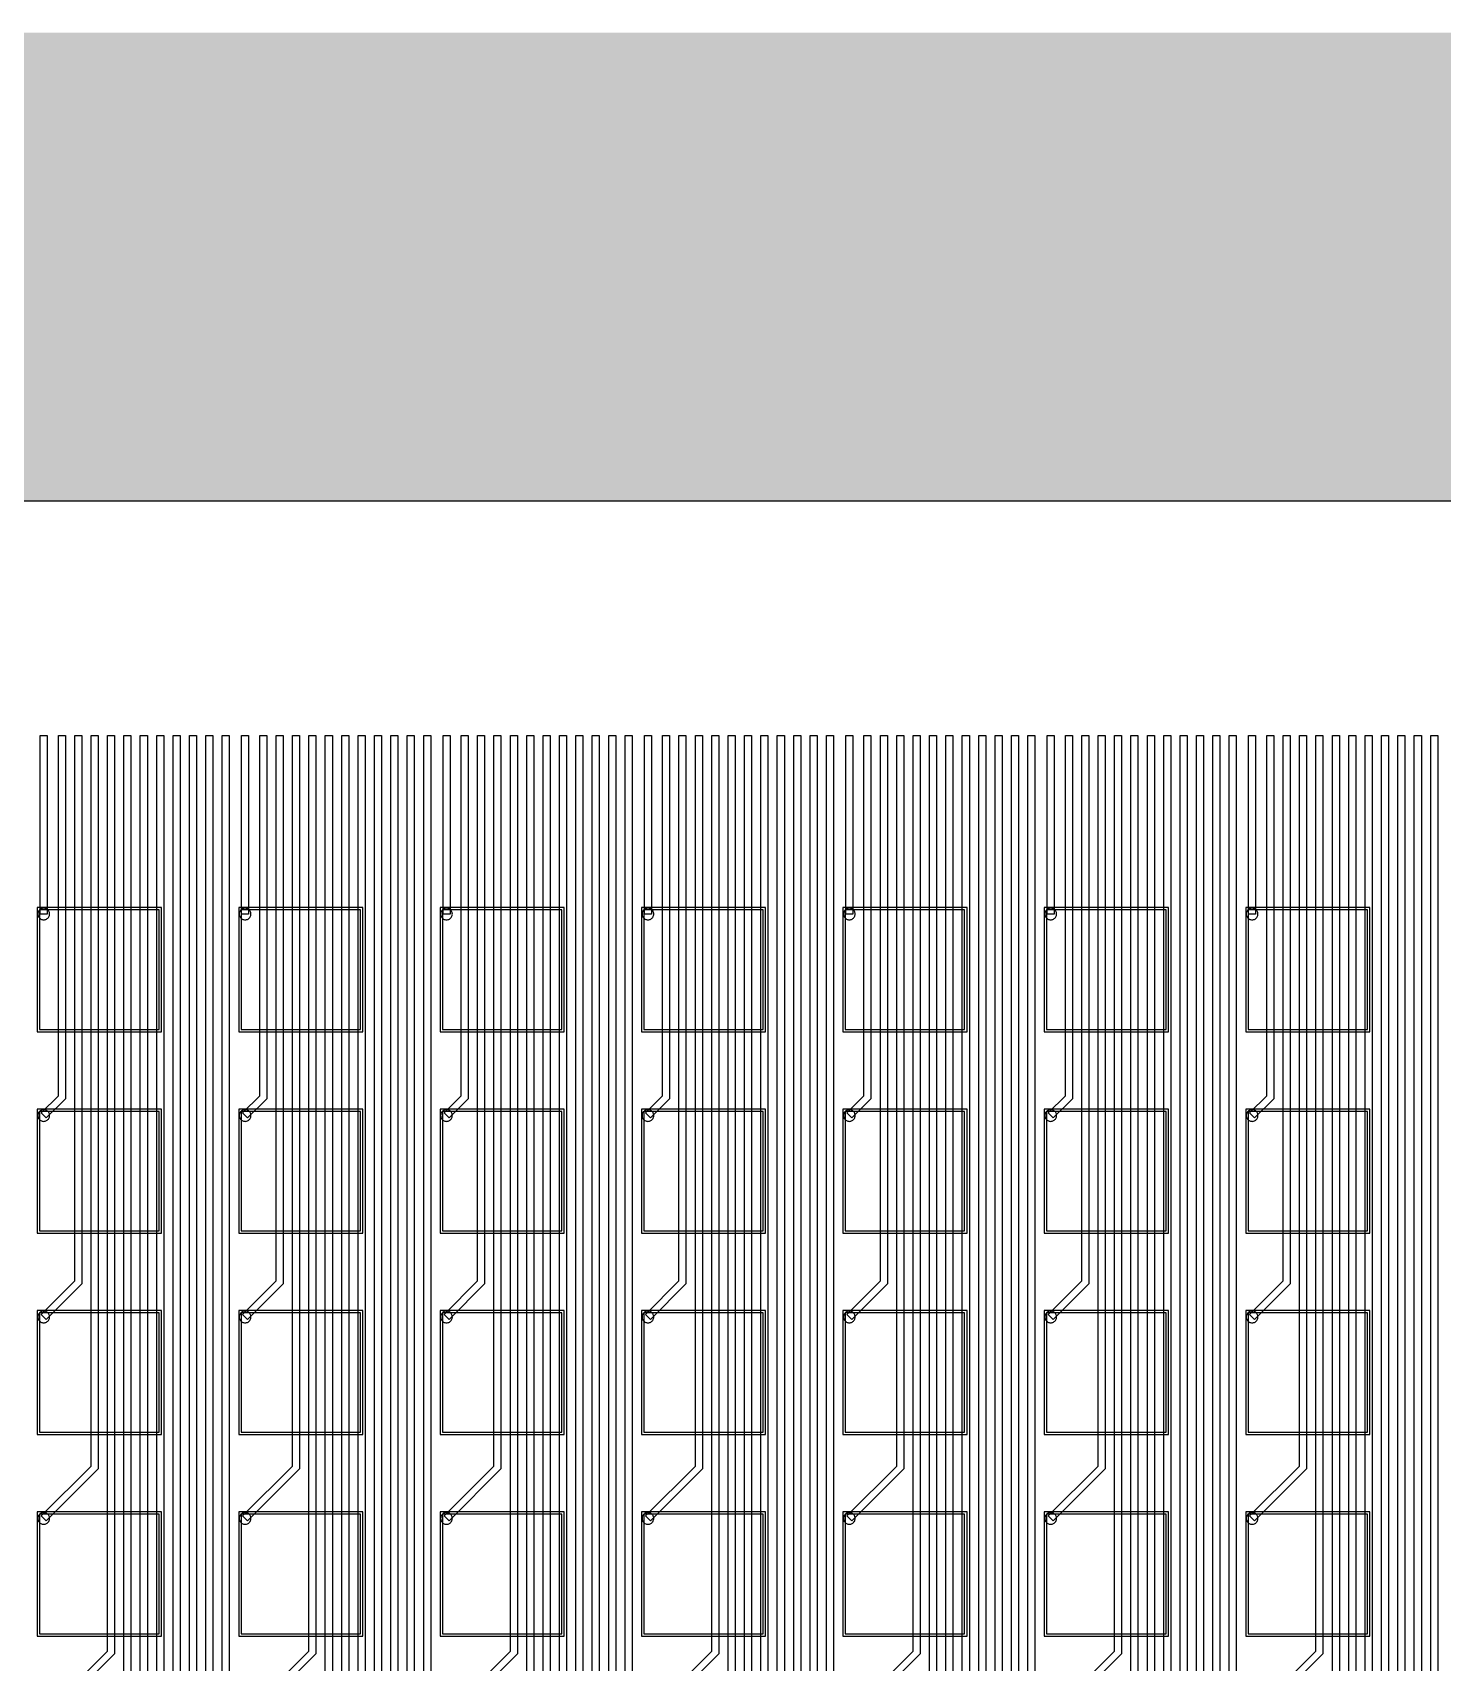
# Model space of a CAD drawing. Header units: metres. Extents: x -534 to 4285, y 130 to 1822.
# Drawn here: x 1288 to 1890, y 1127 to 1822 of the extents above; entities that cross this region are included whole.
import ezdxf

# ---------------------------------------------------------------- set-up
doc = ezdxf.new("R2010")
doc.units = ezdxf.units.M
for name, color, linetype in [('Etching', 1, 'CONTINUOUS'), ('EtchingPad', 2, 'CONTINUOUS'), ('Metal1', 4, 'CONTINUOUS'), ('Metal2', 3, 'CONTINUOUS'), ('Polyimide', 7, 'CONTINUOUS'), ('Polyimide_Negative', 5, 'CONTINUOUS')]:
    doc.layers.add(name, color=color, linetype=linetype)

msp = doc.modelspace()

# ---------------------------------------------------------------- hatches: boundary and pattern name
at = {"layer": 'Polyimide_Negative'}
h = msp.add_hatch(color=5, dxfattribs=at)
h.paths.add_polyline_path([(-534, 1822.5), (4285, 1822.5), (4285, 230), (39.64, 230), (28.21, 217.79), (13.87, 204.37), (-1.31, 191.91), (-17.27, 180.47), (-33.95, 170.1), (-51.27, 160.84), (-69.15, 152.74), (-87.53, 145.82), (-106.33, 140.12), (-125.45, 135.66), (-144.83, 132.46), (-164.37, 130.54), (-184, 129.89), (-203.63, 130.54), (-223.17, 132.46), (-242.55, 135.66), (-261.67, 140.12), (-280.47, 145.82), (-298.85, 152.74), (-316.73, 160.84), (-334.05, 170.1), (-350.73, 180.47), (-366.69, 191.91), (-381.87, 204.37), (-396.21, 217.79), (-407.64, 230), (-534, 230), (-534, 1822.5)])
h.paths.add_polyline_path([(-284, 430), (-283.79, 423.46), (-283.14, 416.95), (-282.08, 410.49), (-280.59, 404.12), (-278.69, 397.86), (-276.39, 391.73), (-273.69, 385.77), (-270.6, 380), (-267.15, 374.44), (-263.34, 369.12), (-259.18, 364.07), (-254.71, 359.29), (-249.93, 354.82), (-244.88, 350.66), (-239.56, 346.85), (-234, 343.4), (-228.23, 340.31), (-222.27, 337.61), (-216.14, 335.31), (-209.88, 333.41), (-203.51, 331.92), (-197.05, 330.86), (-190.54, 330.21), (-184, 330), (-177.46, 330.21), (-170.95, 330.86), (-164.49, 331.92), (-158.12, 333.41), (-151.86, 335.31), (-145.73, 337.61), (-139.77, 340.31), (-134, 343.4), (-128.44, 346.85), (-123.12, 350.66), (-118.07, 354.82), (-113.29, 359.29), (-108.82, 364.07), (-104.66, 369.12), (-100.85, 374.44), (-97.4, 380), (-94.31, 385.77), (-91.61, 391.73), (-89.31, 397.86), (-87.41, 404.12), (-85.92, 410.49), (-84.86, 416.95), (-84.21, 423.46), (-84, 430), (1965, 430), (3830, 430), (3830.22, 436.87), (3830.9, 443.71), (3832.02, 450.48), (3833.58, 457.18), (3835.57, 463.75), (3837.99, 470.18), (3840.83, 476.44), (3844.07, 482.5), (3847.7, 488.33), (3851.7, 493.92), (3856.06, 499.23), (3860.75, 504.25), (3865.77, 508.94), (3871.08, 513.3), (3876.67, 517.3), (3882.5, 520.93), (3888.56, 524.17), (3894.82, 527.01), (3901.25, 529.43), (3907.82, 531.42), (3914.52, 532.98), (3921.29, 534.1), (3928.13, 534.78), (3935, 535), (3941.87, 534.78), (3948.71, 534.1), (3955.48, 532.98), (3962.18, 531.42), (3968.75, 529.43), (3975.18, 527.01), (3981.44, 524.17), (3987.5, 520.93), (3993.33, 517.3), (3998.92, 513.3), (4004.23, 508.94), (4009.25, 504.25), (4013.94, 499.23), (4018.3, 493.92), (4022.3, 488.33), (4025.93, 482.5), (4029.17, 476.44), (4032.01, 470.18), (4034.43, 463.75), (4036.42, 457.18), (4037.98, 450.48), (4039.1, 443.71), (4039.78, 436.87), (4040, 430), (4085, 430), (4085, 1622.5), (-334, 1622.5), (-334, 430), (-284, 430)], flags=0)

# ---------------------------------------------------------------- linework, layer by layer
at = {"layer": 'Etching'}
for points in [[(1295.25, 1446.25), (1295.23, 1446.58), (1295.16, 1446.9), (1295.06, 1447.21), (1294.92, 1447.5), (1294.73, 1447.77), (1294.52, 1448.02), (1294.27, 1448.23), (1294, 1448.42), (1293.71, 1448.56), (1293.4, 1448.66), (1293.08, 1448.73), (1292.75, 1448.75), (1292.42, 1448.73), (1292.1, 1448.66), (1291.79, 1448.56), (1291.5, 1448.42), (1291.23, 1448.23), (1290.98, 1448.02), (1290.77, 1447.77), (1290.58, 1447.5), (1290.44, 1447.21), (1290.34, 1446.9), (1290.27, 1446.58), (1290.25, 1446.25), (1290.27, 1445.92), (1290.34, 1445.6), (1290.44, 1445.29), (1290.58, 1445), (1290.77, 1444.73), (1290.98, 1444.48), (1291.23, 1444.27), (1291.5, 1444.08), (1291.79, 1443.94), (1292.1, 1443.84), (1292.42, 1443.77), (1292.75, 1443.75), (1293.08, 1443.77), (1293.4, 1443.84), (1293.71, 1443.94), (1294, 1444.08), (1294.27, 1444.27), (1294.52, 1444.48), (1294.73, 1444.73), (1294.92, 1445), (1295.06, 1445.29), (1295.16, 1445.6), (1295.23, 1445.92), (1295.25, 1446.25)], [(1381.25, 1446.25), (1381.23, 1446.58), (1381.16, 1446.9), (1381.06, 1447.21), (1380.92, 1447.5), (1380.73, 1447.77), (1380.52, 1448.02), (1380.27, 1448.23), (1380, 1448.42), (1379.71, 1448.56), (1379.4, 1448.66), (1379.08, 1448.73), (1378.75, 1448.75), (1378.42, 1448.73), (1378.1, 1448.66), (1377.79, 1448.56), (1377.5, 1448.42), (1377.23, 1448.23), (1376.98, 1448.02), (1376.77, 1447.77), (1376.58, 1447.5), (1376.44, 1447.21), (1376.34, 1446.9), (1376.27, 1446.58), (1376.25, 1446.25), (1376.27, 1445.92), (1376.34, 1445.6), (1376.44, 1445.29), (1376.58, 1445), (1376.77, 1444.73), (1376.98, 1444.48), (1377.23, 1444.27), (1377.5, 1444.08), (1377.79, 1443.94), (1378.1, 1443.84), (1378.42, 1443.77), (1378.75, 1443.75), (1379.08, 1443.77), (1379.4, 1443.84), (1379.71, 1443.94), (1380, 1444.08), (1380.27, 1444.27), (1380.52, 1444.48), (1380.73, 1444.73), (1380.92, 1445), (1381.06, 1445.29), (1381.16, 1445.6), (1381.23, 1445.92), (1381.25, 1446.25)], [(1467.25, 1446.25), (1467.23, 1446.58), (1467.16, 1446.9), (1467.06, 1447.21), (1466.92, 1447.5), (1466.73, 1447.77), (1466.52, 1448.02), (1466.27, 1448.23), (1466, 1448.42), (1465.71, 1448.56), (1465.4, 1448.66), (1465.08, 1448.73), (1464.75, 1448.75), (1464.42, 1448.73), (1464.1, 1448.66), (1463.79, 1448.56), (1463.5, 1448.42), (1463.23, 1448.23), (1462.98, 1448.02), (1462.77, 1447.77), (1462.58, 1447.5), (1462.44, 1447.21), (1462.34, 1446.9), (1462.27, 1446.58), (1462.25, 1446.25), (1462.27, 1445.92), (1462.34, 1445.6), (1462.44, 1445.29), (1462.58, 1445), (1462.77, 1444.73), (1462.98, 1444.48), (1463.23, 1444.27), (1463.5, 1444.08), (1463.79, 1443.94), (1464.1, 1443.84), (1464.42, 1443.77), (1464.75, 1443.75), (1465.08, 1443.77), (1465.4, 1443.84), (1465.71, 1443.94), (1466, 1444.08), (1466.27, 1444.27), (1466.52, 1444.48), (1466.73, 1444.73), (1466.92, 1445), (1467.06, 1445.29), (1467.16, 1445.6), (1467.23, 1445.92), (1467.25, 1446.25)], [(1553.25, 1446.25), (1553.23, 1446.58), (1553.16, 1446.9), (1553.06, 1447.21), (1552.92, 1447.5), (1552.73, 1447.77), (1552.52, 1448.02), (1552.27, 1448.23), (1552, 1448.42), (1551.71, 1448.56), (1551.4, 1448.66), (1551.08, 1448.73), (1550.75, 1448.75), (1550.42, 1448.73), (1550.1, 1448.66), (1549.79, 1448.56), (1549.5, 1448.42), (1549.23, 1448.23), (1548.98, 1448.02), (1548.77, 1447.77), (1548.58, 1447.5), (1548.44, 1447.21), (1548.34, 1446.9), (1548.27, 1446.58), (1548.25, 1446.25), (1548.27, 1445.92), (1548.34, 1445.6), (1548.44, 1445.29), (1548.58, 1445), (1548.77, 1444.73), (1548.98, 1444.48), (1549.23, 1444.27), (1549.5, 1444.08), (1549.79, 1443.94), (1550.1, 1443.84), (1550.42, 1443.77), (1550.75, 1443.75), (1551.08, 1443.77), (1551.4, 1443.84), (1551.71, 1443.94), (1552, 1444.08), (1552.27, 1444.27), (1552.52, 1444.48), (1552.73, 1444.73), (1552.92, 1445), (1553.06, 1445.29), (1553.16, 1445.6), (1553.23, 1445.92), (1553.25, 1446.25)], [(1639.25, 1446.25), (1639.23, 1446.58), (1639.16, 1446.9), (1639.06, 1447.21), (1638.92, 1447.5), (1638.73, 1447.77), (1638.52, 1448.02), (1638.27, 1448.23), (1638, 1448.42), (1637.71, 1448.56), (1637.4, 1448.66), (1637.08, 1448.73), (1636.75, 1448.75), (1636.42, 1448.73), (1636.1, 1448.66), (1635.79, 1448.56), (1635.5, 1448.42), (1635.23, 1448.23), (1634.98, 1448.02), (1634.77, 1447.77), (1634.58, 1447.5), (1634.44, 1447.21), (1634.34, 1446.9), (1634.27, 1446.58), (1634.25, 1446.25), (1634.27, 1445.92), (1634.34, 1445.6), (1634.44, 1445.29), (1634.58, 1445), (1634.77, 1444.73), (1634.98, 1444.48), (1635.23, 1444.27), (1635.5, 1444.08), (1635.79, 1443.94), (1636.1, 1443.84), (1636.42, 1443.77), (1636.75, 1443.75), (1637.08, 1443.77), (1637.4, 1443.84), (1637.71, 1443.94), (1638, 1444.08), (1638.27, 1444.27), (1638.52, 1444.48), (1638.73, 1444.73), (1638.92, 1445), (1639.06, 1445.29), (1639.16, 1445.6), (1639.23, 1445.92), (1639.25, 1446.25)], [(1725.25, 1446.25), (1725.23, 1446.58), (1725.16, 1446.9), (1725.06, 1447.21), (1724.92, 1447.5), (1724.73, 1447.77), (1724.52, 1448.02), (1724.27, 1448.23), (1724, 1448.42), (1723.71, 1448.56), (1723.4, 1448.66), (1723.08, 1448.73), (1722.75, 1448.75), (1722.42, 1448.73), (1722.1, 1448.66), (1721.79, 1448.56), (1721.5, 1448.42), (1721.23, 1448.23), (1720.98, 1448.02), (1720.77, 1447.77), (1720.58, 1447.5), (1720.44, 1447.21), (1720.34, 1446.9), (1720.27, 1446.58), (1720.25, 1446.25), (1720.27, 1445.92), (1720.34, 1445.6), (1720.44, 1445.29), (1720.58, 1445), (1720.77, 1444.73), (1720.98, 1444.48), (1721.23, 1444.27), (1721.5, 1444.08), (1721.79, 1443.94), (1722.1, 1443.84), (1722.42, 1443.77), (1722.75, 1443.75), (1723.08, 1443.77), (1723.4, 1443.84), (1723.71, 1443.94), (1724, 1444.08), (1724.27, 1444.27), (1724.52, 1444.48), (1724.73, 1444.73), (1724.92, 1445), (1725.06, 1445.29), (1725.16, 1445.6), (1725.23, 1445.92), (1725.25, 1446.25)], [(1811.25, 1446.25), (1811.23, 1446.58), (1811.16, 1446.9), (1811.06, 1447.21), (1810.92, 1447.5), (1810.73, 1447.77), (1810.52, 1448.02), (1810.27, 1448.23), (1810, 1448.42), (1809.71, 1448.56), (1809.4, 1448.66), (1809.08, 1448.73), (1808.75, 1448.75), (1808.42, 1448.73), (1808.1, 1448.66), (1807.79, 1448.56), (1807.5, 1448.42), (1807.23, 1448.23), (1806.98, 1448.02), (1806.77, 1447.77), (1806.58, 1447.5), (1806.44, 1447.21), (1806.34, 1446.9), (1806.27, 1446.58), (1806.25, 1446.25), (1806.27, 1445.92), (1806.34, 1445.6), (1806.44, 1445.29), (1806.58, 1445), (1806.77, 1444.73), (1806.98, 1444.48), (1807.23, 1444.27), (1807.5, 1444.08), (1807.79, 1443.94), (1808.1, 1443.84), (1808.42, 1443.77), (1808.75, 1443.75), (1809.08, 1443.77), (1809.4, 1443.84), (1809.71, 1443.94), (1810, 1444.08), (1810.27, 1444.27), (1810.52, 1444.48), (1810.73, 1444.73), (1810.92, 1445), (1811.06, 1445.29), (1811.16, 1445.6), (1811.23, 1445.92), (1811.25, 1446.25)], [(1295.25, 1360.25), (1295.23, 1360.58), (1295.16, 1360.9), (1295.06, 1361.21), (1294.92, 1361.5), (1294.73, 1361.77), (1294.52, 1362.02), (1294.27, 1362.23), (1294, 1362.42), (1293.71, 1362.56), (1293.4, 1362.66), (1293.08, 1362.73), (1292.75, 1362.75), (1292.42, 1362.73), (1292.1, 1362.66), (1291.79, 1362.56), (1291.5, 1362.42), (1291.23, 1362.23), (1290.98, 1362.02), (1290.77, 1361.77), (1290.58, 1361.5), (1290.44, 1361.21), (1290.34, 1360.9), (1290.27, 1360.58), (1290.25, 1360.25), (1290.27, 1359.92), (1290.34, 1359.6), (1290.44, 1359.29), (1290.58, 1359), (1290.77, 1358.73), (1290.98, 1358.48), (1291.23, 1358.27), (1291.5, 1358.08), (1291.79, 1357.94), (1292.1, 1357.84), (1292.42, 1357.77), (1292.75, 1357.75), (1293.08, 1357.77), (1293.4, 1357.84), (1293.71, 1357.94), (1294, 1358.08), (1294.27, 1358.27), (1294.52, 1358.48), (1294.73, 1358.73), (1294.92, 1359), (1295.06, 1359.29), (1295.16, 1359.6), (1295.23, 1359.92), (1295.25, 1360.25)], [(1381.25, 1360.25), (1381.23, 1360.58), (1381.16, 1360.9), (1381.06, 1361.21), (1380.92, 1361.5), (1380.73, 1361.77), (1380.52, 1362.02), (1380.27, 1362.23), (1380, 1362.42), (1379.71, 1362.56), (1379.4, 1362.66), (1379.08, 1362.73), (1378.75, 1362.75), (1378.42, 1362.73), (1378.1, 1362.66), (1377.79, 1362.56), (1377.5, 1362.42), (1377.23, 1362.23), (1376.98, 1362.02), (1376.77, 1361.77), (1376.58, 1361.5), (1376.44, 1361.21), (1376.34, 1360.9), (1376.27, 1360.58), (1376.25, 1360.25), (1376.27, 1359.92), (1376.34, 1359.6), (1376.44, 1359.29), (1376.58, 1359), (1376.77, 1358.73), (1376.98, 1358.48), (1377.23, 1358.27), (1377.5, 1358.08), (1377.79, 1357.94), (1378.1, 1357.84), (1378.42, 1357.77), (1378.75, 1357.75), (1379.08, 1357.77), (1379.4, 1357.84), (1379.71, 1357.94), (1380, 1358.08), (1380.27, 1358.27), (1380.52, 1358.48), (1380.73, 1358.73), (1380.92, 1359), (1381.06, 1359.29), (1381.16, 1359.6), (1381.23, 1359.92), (1381.25, 1360.25)], [(1467.25, 1360.25), (1467.23, 1360.58), (1467.16, 1360.9), (1467.06, 1361.21), (1466.92, 1361.5), (1466.73, 1361.77), (1466.52, 1362.02), (1466.27, 1362.23), (1466, 1362.42), (1465.71, 1362.56), (1465.4, 1362.66), (1465.08, 1362.73), (1464.75, 1362.75), (1464.42, 1362.73), (1464.1, 1362.66), (1463.79, 1362.56), (1463.5, 1362.42), (1463.23, 1362.23), (1462.98, 1362.02), (1462.77, 1361.77), (1462.58, 1361.5), (1462.44, 1361.21), (1462.34, 1360.9), (1462.27, 1360.58), (1462.25, 1360.25), (1462.27, 1359.92), (1462.34, 1359.6), (1462.44, 1359.29), (1462.58, 1359), (1462.77, 1358.73), (1462.98, 1358.48), (1463.23, 1358.27), (1463.5, 1358.08), (1463.79, 1357.94), (1464.1, 1357.84), (1464.42, 1357.77), (1464.75, 1357.75), (1465.08, 1357.77), (1465.4, 1357.84), (1465.71, 1357.94), (1466, 1358.08), (1466.27, 1358.27), (1466.52, 1358.48), (1466.73, 1358.73), (1466.92, 1359), (1467.06, 1359.29), (1467.16, 1359.6), (1467.23, 1359.92), (1467.25, 1360.25)], [(1553.25, 1360.25), (1553.23, 1360.58), (1553.16, 1360.9), (1553.06, 1361.21), (1552.92, 1361.5), (1552.73, 1361.77), (1552.52, 1362.02), (1552.27, 1362.23), (1552, 1362.42), (1551.71, 1362.56), (1551.4, 1362.66), (1551.08, 1362.73), (1550.75, 1362.75), (1550.42, 1362.73), (1550.1, 1362.66), (1549.79, 1362.56), (1549.5, 1362.42), (1549.23, 1362.23), (1548.98, 1362.02), (1548.77, 1361.77), (1548.58, 1361.5), (1548.44, 1361.21), (1548.34, 1360.9), (1548.27, 1360.58), (1548.25, 1360.25), (1548.27, 1359.92), (1548.34, 1359.6), (1548.44, 1359.29), (1548.58, 1359), (1548.77, 1358.73), (1548.98, 1358.48), (1549.23, 1358.27), (1549.5, 1358.08), (1549.79, 1357.94), (1550.1, 1357.84), (1550.42, 1357.77), (1550.75, 1357.75), (1551.08, 1357.77), (1551.4, 1357.84), (1551.71, 1357.94), (1552, 1358.08), (1552.27, 1358.27), (1552.52, 1358.48), (1552.73, 1358.73), (1552.92, 1359), (1553.06, 1359.29), (1553.16, 1359.6), (1553.23, 1359.92), (1553.25, 1360.25)], [(1639.25, 1360.25), (1639.23, 1360.58), (1639.16, 1360.9), (1639.06, 1361.21), (1638.92, 1361.5), (1638.73, 1361.77), (1638.52, 1362.02), (1638.27, 1362.23), (1638, 1362.42), (1637.71, 1362.56), (1637.4, 1362.66), (1637.08, 1362.73), (1636.75, 1362.75), (1636.42, 1362.73), (1636.1, 1362.66), (1635.79, 1362.56), (1635.5, 1362.42), (1635.23, 1362.23), (1634.98, 1362.02), (1634.77, 1361.77), (1634.58, 1361.5), (1634.44, 1361.21), (1634.34, 1360.9), (1634.27, 1360.58), (1634.25, 1360.25), (1634.27, 1359.92), (1634.34, 1359.6), (1634.44, 1359.29), (1634.58, 1359), (1634.77, 1358.73), (1634.98, 1358.48), (1635.23, 1358.27), (1635.5, 1358.08), (1635.79, 1357.94), (1636.1, 1357.84), (1636.42, 1357.77), (1636.75, 1357.75), (1637.08, 1357.77), (1637.4, 1357.84), (1637.71, 1357.94), (1638, 1358.08), (1638.27, 1358.27), (1638.52, 1358.48), (1638.73, 1358.73), (1638.92, 1359), (1639.06, 1359.29), (1639.16, 1359.6), (1639.23, 1359.92), (1639.25, 1360.25)], [(1725.25, 1360.25), (1725.23, 1360.58), (1725.16, 1360.9), (1725.06, 1361.21), (1724.92, 1361.5), (1724.73, 1361.77), (1724.52, 1362.02), (1724.27, 1362.23), (1724, 1362.42), (1723.71, 1362.56), (1723.4, 1362.66), (1723.08, 1362.73), (1722.75, 1362.75), (1722.42, 1362.73), (1722.1, 1362.66), (1721.79, 1362.56), (1721.5, 1362.42), (1721.23, 1362.23), (1720.98, 1362.02), (1720.77, 1361.77), (1720.58, 1361.5), (1720.44, 1361.21), (1720.34, 1360.9), (1720.27, 1360.58), (1720.25, 1360.25), (1720.27, 1359.92), (1720.34, 1359.6), (1720.44, 1359.29), (1720.58, 1359), (1720.77, 1358.73), (1720.98, 1358.48), (1721.23, 1358.27), (1721.5, 1358.08), (1721.79, 1357.94), (1722.1, 1357.84), (1722.42, 1357.77), (1722.75, 1357.75), (1723.08, 1357.77), (1723.4, 1357.84), (1723.71, 1357.94), (1724, 1358.08), (1724.27, 1358.27), (1724.52, 1358.48), (1724.73, 1358.73), (1724.92, 1359), (1725.06, 1359.29), (1725.16, 1359.6), (1725.23, 1359.92), (1725.25, 1360.25)], [(1811.25, 1360.25), (1811.23, 1360.58), (1811.16, 1360.9), (1811.06, 1361.21), (1810.92, 1361.5), (1810.73, 1361.77), (1810.52, 1362.02), (1810.27, 1362.23), (1810, 1362.42), (1809.71, 1362.56), (1809.4, 1362.66), (1809.08, 1362.73), (1808.75, 1362.75), (1808.42, 1362.73), (1808.1, 1362.66), (1807.79, 1362.56), (1807.5, 1362.42), (1807.23, 1362.23), (1806.98, 1362.02), (1806.77, 1361.77), (1806.58, 1361.5), (1806.44, 1361.21), (1806.34, 1360.9), (1806.27, 1360.58), (1806.25, 1360.25), (1806.27, 1359.92), (1806.34, 1359.6), (1806.44, 1359.29), (1806.58, 1359), (1806.77, 1358.73), (1806.98, 1358.48), (1807.23, 1358.27), (1807.5, 1358.08), (1807.79, 1357.94), (1808.1, 1357.84), (1808.42, 1357.77), (1808.75, 1357.75), (1809.08, 1357.77), (1809.4, 1357.84), (1809.71, 1357.94), (1810, 1358.08), (1810.27, 1358.27), (1810.52, 1358.48), (1810.73, 1358.73), (1810.92, 1359), (1811.06, 1359.29), (1811.16, 1359.6), (1811.23, 1359.92), (1811.25, 1360.25)], [(1295.25, 1274.25), (1295.23, 1274.58), (1295.16, 1274.9), (1295.06, 1275.21), (1294.92, 1275.5), (1294.73, 1275.77), (1294.52, 1276.02), (1294.27, 1276.23), (1294, 1276.42), (1293.71, 1276.56), (1293.4, 1276.66), (1293.08, 1276.73), (1292.75, 1276.75), (1292.42, 1276.73), (1292.1, 1276.66), (1291.79, 1276.56), (1291.5, 1276.42), (1291.23, 1276.23), (1290.98, 1276.02), (1290.77, 1275.77), (1290.58, 1275.5), (1290.44, 1275.21), (1290.34, 1274.9), (1290.27, 1274.58), (1290.25, 1274.25), (1290.27, 1273.92), (1290.34, 1273.6), (1290.44, 1273.29), (1290.58, 1273), (1290.77, 1272.73), (1290.98, 1272.48), (1291.23, 1272.27), (1291.5, 1272.08), (1291.79, 1271.94), (1292.1, 1271.84), (1292.42, 1271.77), (1292.75, 1271.75), (1293.08, 1271.77), (1293.4, 1271.84), (1293.71, 1271.94), (1294, 1272.08), (1294.27, 1272.27), (1294.52, 1272.48), (1294.73, 1272.73), (1294.92, 1273), (1295.06, 1273.29), (1295.16, 1273.6), (1295.23, 1273.92), (1295.25, 1274.25)], [(1381.25, 1274.25), (1381.23, 1274.58), (1381.16, 1274.9), (1381.06, 1275.21), (1380.92, 1275.5), (1380.73, 1275.77), (1380.52, 1276.02), (1380.27, 1276.23), (1380, 1276.42), (1379.71, 1276.56), (1379.4, 1276.66), (1379.08, 1276.73), (1378.75, 1276.75), (1378.42, 1276.73), (1378.1, 1276.66), (1377.79, 1276.56), (1377.5, 1276.42), (1377.23, 1276.23), (1376.98, 1276.02), (1376.77, 1275.77), (1376.58, 1275.5), (1376.44, 1275.21), (1376.34, 1274.9), (1376.27, 1274.58), (1376.25, 1274.25), (1376.27, 1273.92), (1376.34, 1273.6), (1376.44, 1273.29), (1376.58, 1273), (1376.77, 1272.73), (1376.98, 1272.48), (1377.23, 1272.27), (1377.5, 1272.08), (1377.79, 1271.94), (1378.1, 1271.84), (1378.42, 1271.77), (1378.75, 1271.75), (1379.08, 1271.77), (1379.4, 1271.84), (1379.71, 1271.94), (1380, 1272.08), (1380.27, 1272.27), (1380.52, 1272.48), (1380.73, 1272.73), (1380.92, 1273), (1381.06, 1273.29), (1381.16, 1273.6), (1381.23, 1273.92), (1381.25, 1274.25)], [(1467.25, 1274.25), (1467.23, 1274.58), (1467.16, 1274.9), (1467.06, 1275.21), (1466.92, 1275.5), (1466.73, 1275.77), (1466.52, 1276.02), (1466.27, 1276.23), (1466, 1276.42), (1465.71, 1276.56), (1465.4, 1276.66), (1465.08, 1276.73), (1464.75, 1276.75), (1464.42, 1276.73), (1464.1, 1276.66), (1463.79, 1276.56), (1463.5, 1276.42), (1463.23, 1276.23), (1462.98, 1276.02), (1462.77, 1275.77), (1462.58, 1275.5), (1462.44, 1275.21), (1462.34, 1274.9), (1462.27, 1274.58), (1462.25, 1274.25), (1462.27, 1273.92), (1462.34, 1273.6), (1462.44, 1273.29), (1462.58, 1273), (1462.77, 1272.73), (1462.98, 1272.48), (1463.23, 1272.27), (1463.5, 1272.08), (1463.79, 1271.94), (1464.1, 1271.84), (1464.42, 1271.77), (1464.75, 1271.75), (1465.08, 1271.77), (1465.4, 1271.84), (1465.71, 1271.94), (1466, 1272.08), (1466.27, 1272.27), (1466.52, 1272.48), (1466.73, 1272.73), (1466.92, 1273), (1467.06, 1273.29), (1467.16, 1273.6), (1467.23, 1273.92), (1467.25, 1274.25)], [(1553.25, 1274.25), (1553.23, 1274.58), (1553.16, 1274.9), (1553.06, 1275.21), (1552.92, 1275.5), (1552.73, 1275.77), (1552.52, 1276.02), (1552.27, 1276.23), (1552, 1276.42), (1551.71, 1276.56), (1551.4, 1276.66), (1551.08, 1276.73), (1550.75, 1276.75), (1550.42, 1276.73), (1550.1, 1276.66), (1549.79, 1276.56), (1549.5, 1276.42), (1549.23, 1276.23), (1548.98, 1276.02), (1548.77, 1275.77), (1548.58, 1275.5), (1548.44, 1275.21), (1548.34, 1274.9), (1548.27, 1274.58), (1548.25, 1274.25), (1548.27, 1273.92), (1548.34, 1273.6), (1548.44, 1273.29), (1548.58, 1273), (1548.77, 1272.73), (1548.98, 1272.48), (1549.23, 1272.27), (1549.5, 1272.08), (1549.79, 1271.94), (1550.1, 1271.84), (1550.42, 1271.77), (1550.75, 1271.75), (1551.08, 1271.77), (1551.4, 1271.84), (1551.71, 1271.94), (1552, 1272.08), (1552.27, 1272.27), (1552.52, 1272.48), (1552.73, 1272.73), (1552.92, 1273), (1553.06, 1273.29), (1553.16, 1273.6), (1553.23, 1273.92), (1553.25, 1274.25)], [(1639.25, 1274.25), (1639.23, 1274.58), (1639.16, 1274.9), (1639.06, 1275.21), (1638.92, 1275.5), (1638.73, 1275.77), (1638.52, 1276.02), (1638.27, 1276.23), (1638, 1276.42), (1637.71, 1276.56), (1637.4, 1276.66), (1637.08, 1276.73), (1636.75, 1276.75), (1636.42, 1276.73), (1636.1, 1276.66), (1635.79, 1276.56), (1635.5, 1276.42), (1635.23, 1276.23), (1634.98, 1276.02), (1634.77, 1275.77), (1634.58, 1275.5), (1634.44, 1275.21), (1634.34, 1274.9), (1634.27, 1274.58), (1634.25, 1274.25), (1634.27, 1273.92), (1634.34, 1273.6), (1634.44, 1273.29), (1634.58, 1273), (1634.77, 1272.73), (1634.98, 1272.48), (1635.23, 1272.27), (1635.5, 1272.08), (1635.79, 1271.94), (1636.1, 1271.84), (1636.42, 1271.77), (1636.75, 1271.75), (1637.08, 1271.77), (1637.4, 1271.84), (1637.71, 1271.94), (1638, 1272.08), (1638.27, 1272.27), (1638.52, 1272.48), (1638.73, 1272.73), (1638.92, 1273), (1639.06, 1273.29), (1639.16, 1273.6), (1639.23, 1273.92), (1639.25, 1274.25)], [(1725.25, 1274.25), (1725.23, 1274.58), (1725.16, 1274.9), (1725.06, 1275.21), (1724.92, 1275.5), (1724.73, 1275.77), (1724.52, 1276.02), (1724.27, 1276.23), (1724, 1276.42), (1723.71, 1276.56), (1723.4, 1276.66), (1723.08, 1276.73), (1722.75, 1276.75), (1722.42, 1276.73), (1722.1, 1276.66), (1721.79, 1276.56), (1721.5, 1276.42), (1721.23, 1276.23), (1720.98, 1276.02), (1720.77, 1275.77), (1720.58, 1275.5), (1720.44, 1275.21), (1720.34, 1274.9), (1720.27, 1274.58), (1720.25, 1274.25), (1720.27, 1273.92), (1720.34, 1273.6), (1720.44, 1273.29), (1720.58, 1273), (1720.77, 1272.73), (1720.98, 1272.48), (1721.23, 1272.27), (1721.5, 1272.08), (1721.79, 1271.94), (1722.1, 1271.84), (1722.42, 1271.77), (1722.75, 1271.75), (1723.08, 1271.77), (1723.4, 1271.84), (1723.71, 1271.94), (1724, 1272.08), (1724.27, 1272.27), (1724.52, 1272.48), (1724.73, 1272.73), (1724.92, 1273), (1725.06, 1273.29), (1725.16, 1273.6), (1725.23, 1273.92), (1725.25, 1274.25)], [(1811.25, 1274.25), (1811.23, 1274.58), (1811.16, 1274.9), (1811.06, 1275.21), (1810.92, 1275.5), (1810.73, 1275.77), (1810.52, 1276.02), (1810.27, 1276.23), (1810, 1276.42), (1809.71, 1276.56), (1809.4, 1276.66), (1809.08, 1276.73), (1808.75, 1276.75), (1808.42, 1276.73), (1808.1, 1276.66), (1807.79, 1276.56), (1807.5, 1276.42), (1807.23, 1276.23), (1806.98, 1276.02), (1806.77, 1275.77), (1806.58, 1275.5), (1806.44, 1275.21), (1806.34, 1274.9), (1806.27, 1274.58), (1806.25, 1274.25), (1806.27, 1273.92), (1806.34, 1273.6), (1806.44, 1273.29), (1806.58, 1273), (1806.77, 1272.73), (1806.98, 1272.48), (1807.23, 1272.27), (1807.5, 1272.08), (1807.79, 1271.94), (1808.1, 1271.84), (1808.42, 1271.77), (1808.75, 1271.75), (1809.08, 1271.77), (1809.4, 1271.84), (1809.71, 1271.94), (1810, 1272.08), (1810.27, 1272.27), (1810.52, 1272.48), (1810.73, 1272.73), (1810.92, 1273), (1811.06, 1273.29), (1811.16, 1273.6), (1811.23, 1273.92), (1811.25, 1274.25)], [(1295.25, 1188.25), (1295.23, 1188.58), (1295.16, 1188.9), (1295.06, 1189.21), (1294.92, 1189.5), (1294.73, 1189.77), (1294.52, 1190.02), (1294.27, 1190.23), (1294, 1190.42), (1293.71, 1190.56), (1293.4, 1190.66), (1293.08, 1190.73), (1292.75, 1190.75), (1292.42, 1190.73), (1292.1, 1190.66), (1291.79, 1190.56), (1291.5, 1190.42), (1291.23, 1190.23), (1290.98, 1190.02), (1290.77, 1189.77), (1290.58, 1189.5), (1290.44, 1189.21), (1290.34, 1188.9), (1290.27, 1188.58), (1290.25, 1188.25), (1290.27, 1187.92), (1290.34, 1187.6), (1290.44, 1187.29), (1290.58, 1187), (1290.77, 1186.73), (1290.98, 1186.48), (1291.23, 1186.27), (1291.5, 1186.08), (1291.79, 1185.94), (1292.1, 1185.84), (1292.42, 1185.77), (1292.75, 1185.75), (1293.08, 1185.77), (1293.4, 1185.84), (1293.71, 1185.94), (1294, 1186.08), (1294.27, 1186.27), (1294.52, 1186.48), (1294.73, 1186.73), (1294.92, 1187), (1295.06, 1187.29), (1295.16, 1187.6), (1295.23, 1187.92), (1295.25, 1188.25)], [(1381.25, 1188.25), (1381.23, 1188.58), (1381.16, 1188.9), (1381.06, 1189.21), (1380.92, 1189.5), (1380.73, 1189.77), (1380.52, 1190.02), (1380.27, 1190.23), (1380, 1190.42), (1379.71, 1190.56), (1379.4, 1190.66), (1379.08, 1190.73), (1378.75, 1190.75), (1378.42, 1190.73), (1378.1, 1190.66), (1377.79, 1190.56), (1377.5, 1190.42), (1377.23, 1190.23), (1376.98, 1190.02), (1376.77, 1189.77), (1376.58, 1189.5), (1376.44, 1189.21), (1376.34, 1188.9), (1376.27, 1188.58), (1376.25, 1188.25), (1376.27, 1187.92), (1376.34, 1187.6), (1376.44, 1187.29), (1376.58, 1187), (1376.77, 1186.73), (1376.98, 1186.48), (1377.23, 1186.27), (1377.5, 1186.08), (1377.79, 1185.94), (1378.1, 1185.84), (1378.42, 1185.77), (1378.75, 1185.75), (1379.08, 1185.77), (1379.4, 1185.84), (1379.71, 1185.94), (1380, 1186.08), (1380.27, 1186.27), (1380.52, 1186.48), (1380.73, 1186.73), (1380.92, 1187), (1381.06, 1187.29), (1381.16, 1187.6), (1381.23, 1187.92), (1381.25, 1188.25)], [(1467.25, 1188.25), (1467.23, 1188.58), (1467.16, 1188.9), (1467.06, 1189.21), (1466.92, 1189.5), (1466.73, 1189.77), (1466.52, 1190.02), (1466.27, 1190.23), (1466, 1190.42), (1465.71, 1190.56), (1465.4, 1190.66), (1465.08, 1190.73), (1464.75, 1190.75), (1464.42, 1190.73), (1464.1, 1190.66), (1463.79, 1190.56), (1463.5, 1190.42), (1463.23, 1190.23), (1462.98, 1190.02), (1462.77, 1189.77), (1462.58, 1189.5), (1462.44, 1189.21), (1462.34, 1188.9), (1462.27, 1188.58), (1462.25, 1188.25), (1462.27, 1187.92), (1462.34, 1187.6), (1462.44, 1187.29), (1462.58, 1187), (1462.77, 1186.73), (1462.98, 1186.48), (1463.23, 1186.27), (1463.5, 1186.08), (1463.79, 1185.94), (1464.1, 1185.84), (1464.42, 1185.77), (1464.75, 1185.75), (1465.08, 1185.77), (1465.4, 1185.84), (1465.71, 1185.94), (1466, 1186.08), (1466.27, 1186.27), (1466.52, 1186.48), (1466.73, 1186.73), (1466.92, 1187), (1467.06, 1187.29), (1467.16, 1187.6), (1467.23, 1187.92), (1467.25, 1188.25)], [(1553.25, 1188.25), (1553.23, 1188.58), (1553.16, 1188.9), (1553.06, 1189.21), (1552.92, 1189.5), (1552.73, 1189.77), (1552.52, 1190.02), (1552.27, 1190.23), (1552, 1190.42), (1551.71, 1190.56), (1551.4, 1190.66), (1551.08, 1190.73), (1550.75, 1190.75), (1550.42, 1190.73), (1550.1, 1190.66), (1549.79, 1190.56), (1549.5, 1190.42), (1549.23, 1190.23), (1548.98, 1190.02), (1548.77, 1189.77), (1548.58, 1189.5), (1548.44, 1189.21), (1548.34, 1188.9), (1548.27, 1188.58), (1548.25, 1188.25), (1548.27, 1187.92), (1548.34, 1187.6), (1548.44, 1187.29), (1548.58, 1187), (1548.77, 1186.73), (1548.98, 1186.48), (1549.23, 1186.27), (1549.5, 1186.08), (1549.79, 1185.94), (1550.1, 1185.84), (1550.42, 1185.77), (1550.75, 1185.75), (1551.08, 1185.77), (1551.4, 1185.84), (1551.71, 1185.94), (1552, 1186.08), (1552.27, 1186.27), (1552.52, 1186.48), (1552.73, 1186.73), (1552.92, 1187), (1553.06, 1187.29), (1553.16, 1187.6), (1553.23, 1187.92), (1553.25, 1188.25)], [(1639.25, 1188.25), (1639.23, 1188.58), (1639.16, 1188.9), (1639.06, 1189.21), (1638.92, 1189.5), (1638.73, 1189.77), (1638.52, 1190.02), (1638.27, 1190.23), (1638, 1190.42), (1637.71, 1190.56), (1637.4, 1190.66), (1637.08, 1190.73), (1636.75, 1190.75), (1636.42, 1190.73), (1636.1, 1190.66), (1635.79, 1190.56), (1635.5, 1190.42), (1635.23, 1190.23), (1634.98, 1190.02), (1634.77, 1189.77), (1634.58, 1189.5), (1634.44, 1189.21), (1634.34, 1188.9), (1634.27, 1188.58), (1634.25, 1188.25), (1634.27, 1187.92), (1634.34, 1187.6), (1634.44, 1187.29), (1634.58, 1187), (1634.77, 1186.73), (1634.98, 1186.48), (1635.23, 1186.27), (1635.5, 1186.08), (1635.79, 1185.94), (1636.1, 1185.84), (1636.42, 1185.77), (1636.75, 1185.75), (1637.08, 1185.77), (1637.4, 1185.84), (1637.71, 1185.94), (1638, 1186.08), (1638.27, 1186.27), (1638.52, 1186.48), (1638.73, 1186.73), (1638.92, 1187), (1639.06, 1187.29), (1639.16, 1187.6), (1639.23, 1187.92), (1639.25, 1188.25)], [(1725.25, 1188.25), (1725.23, 1188.58), (1725.16, 1188.9), (1725.06, 1189.21), (1724.92, 1189.5), (1724.73, 1189.77), (1724.52, 1190.02), (1724.27, 1190.23), (1724, 1190.42), (1723.71, 1190.56), (1723.4, 1190.66), (1723.08, 1190.73), (1722.75, 1190.75), (1722.42, 1190.73), (1722.1, 1190.66), (1721.79, 1190.56), (1721.5, 1190.42), (1721.23, 1190.23), (1720.98, 1190.02), (1720.77, 1189.77), (1720.58, 1189.5), (1720.44, 1189.21), (1720.34, 1188.9), (1720.27, 1188.58), (1720.25, 1188.25), (1720.27, 1187.92), (1720.34, 1187.6), (1720.44, 1187.29), (1720.58, 1187), (1720.77, 1186.73), (1720.98, 1186.48), (1721.23, 1186.27), (1721.5, 1186.08), (1721.79, 1185.94), (1722.1, 1185.84), (1722.42, 1185.77), (1722.75, 1185.75), (1723.08, 1185.77), (1723.4, 1185.84), (1723.71, 1185.94), (1724, 1186.08), (1724.27, 1186.27), (1724.52, 1186.48), (1724.73, 1186.73), (1724.92, 1187), (1725.06, 1187.29), (1725.16, 1187.6), (1725.23, 1187.92), (1725.25, 1188.25)], [(1811.25, 1188.25), (1811.23, 1188.58), (1811.16, 1188.9), (1811.06, 1189.21), (1810.92, 1189.5), (1810.73, 1189.77), (1810.52, 1190.02), (1810.27, 1190.23), (1810, 1190.42), (1809.71, 1190.56), (1809.4, 1190.66), (1809.08, 1190.73), (1808.75, 1190.75), (1808.42, 1190.73), (1808.1, 1190.66), (1807.79, 1190.56), (1807.5, 1190.42), (1807.23, 1190.23), (1806.98, 1190.02), (1806.77, 1189.77), (1806.58, 1189.5), (1806.44, 1189.21), (1806.34, 1188.9), (1806.27, 1188.58), (1806.25, 1188.25), (1806.27, 1187.92), (1806.34, 1187.6), (1806.44, 1187.29), (1806.58, 1187), (1806.77, 1186.73), (1806.98, 1186.48), (1807.23, 1186.27), (1807.5, 1186.08), (1807.79, 1185.94), (1808.1, 1185.84), (1808.42, 1185.77), (1808.75, 1185.75), (1809.08, 1185.77), (1809.4, 1185.84), (1809.71, 1185.94), (1810, 1186.08), (1810.27, 1186.27), (1810.52, 1186.48), (1810.73, 1186.73), (1810.92, 1187), (1811.06, 1187.29), (1811.16, 1187.6), (1811.23, 1187.92), (1811.25, 1188.25)]]:
    msp.add_lwpolyline(points, close=True, dxfattribs=at)
at = {"layer": 'EtchingPad'}
for points in [[(1291, 1397), (1342, 1397), (1342, 1448), (1291, 1448), (1291, 1397)], [(1377, 1397), (1428, 1397), (1428, 1448), (1377, 1448), (1377, 1397)], [(1463, 1397), (1514, 1397), (1514, 1448), (1463, 1448), (1463, 1397)], [(1549, 1397), (1600, 1397), (1600, 1448), (1549, 1448), (1549, 1397)], [(1635, 1397), (1686, 1397), (1686, 1448), (1635, 1448), (1635, 1397)], [(1721, 1397), (1772, 1397), (1772, 1448), (1721, 1448), (1721, 1397)], [(1807, 1397), (1858, 1397), (1858, 1448), (1807, 1448), (1807, 1397)], [(1291, 1311), (1342, 1311), (1342, 1362), (1291, 1362), (1291, 1311)], [(1377, 1311), (1428, 1311), (1428, 1362), (1377, 1362), (1377, 1311)], [(1463, 1311), (1514, 1311), (1514, 1362), (1463, 1362), (1463, 1311)], [(1549, 1311), (1600, 1311), (1600, 1362), (1549, 1362), (1549, 1311)], [(1635, 1311), (1686, 1311), (1686, 1362), (1635, 1362), (1635, 1311)], [(1721, 1311), (1772, 1311), (1772, 1362), (1721, 1362), (1721, 1311)], [(1807, 1311), (1858, 1311), (1858, 1362), (1807, 1362), (1807, 1311)], [(1291, 1225), (1342, 1225), (1342, 1276), (1291, 1276), (1291, 1225)], [(1377, 1225), (1428, 1225), (1428, 1276), (1377, 1276), (1377, 1225)], [(1463, 1225), (1514, 1225), (1514, 1276), (1463, 1276), (1463, 1225)], [(1549, 1225), (1600, 1225), (1600, 1276), (1549, 1276), (1549, 1225)], [(1635, 1225), (1686, 1225), (1686, 1276), (1635, 1276), (1635, 1225)], [(1721, 1225), (1772, 1225), (1772, 1276), (1721, 1276), (1721, 1225)], [(1807, 1225), (1858, 1225), (1858, 1276), (1807, 1276), (1807, 1225)], [(1291, 1139), (1342, 1139), (1342, 1190), (1291, 1190), (1291, 1139)], [(1377, 1139), (1428, 1139), (1428, 1190), (1377, 1190), (1377, 1139)], [(1463, 1139), (1514, 1139), (1514, 1190), (1463, 1190), (1463, 1139)], [(1549, 1139), (1600, 1139), (1600, 1190), (1549, 1190), (1549, 1139)], [(1635, 1139), (1686, 1139), (1686, 1190), (1635, 1190), (1635, 1139)], [(1721, 1139), (1772, 1139), (1772, 1190), (1721, 1190), (1721, 1139)], [(1807, 1139), (1858, 1139), (1858, 1190), (1807, 1190), (1807, 1139)]]:
    msp.add_lwpolyline(points, close=True, dxfattribs=at)
at = {"layer": 'Metal1'}
for points in [[(1294.25, 1522.5), (1294.25, 1446.25), (1291.25, 1446.25), (1291.25, 1522.5)], [(1372, 1522.5), (1372, 577.38), (1293.81, 499.19), (1291.69, 501.31), (1369, 578.62), (1369, 1522.5)], [(1365, 1522.5), (1365, 656.38), (1293.81, 585.19), (1291.69, 587.31), (1362, 657.62), (1362, 1522.5)], [(1358, 1522.5), (1358, 735.38), (1293.81, 671.19), (1291.69, 673.31), (1355, 736.62), (1355, 1522.5)], [(1351, 1522.5), (1351, 814.38), (1293.81, 757.19), (1291.69, 759.31), (1348, 815.62), (1348, 1522.5)], [(1344, 1522.5), (1344, 893.38), (1293.81, 843.19), (1291.69, 845.31), (1341, 894.62), (1341, 1522.5)], [(1337, 1522.5), (1337, 972.38), (1293.81, 929.19), (1291.69, 931.31), (1334, 973.62), (1334, 1522.5)], [(1330, 1522.5), (1330, 1051.38), (1293.81, 1015.19), (1291.69, 1017.31), (1327, 1052.62), (1327, 1522.5)], [(1323, 1522.5), (1323, 1130.38), (1293.81, 1101.19), (1291.69, 1103.31), (1320, 1131.62), (1320, 1522.5)], [(1316, 1522.5), (1316, 1209.38), (1293.81, 1187.19), (1291.69, 1189.31), (1313, 1210.62), (1313, 1522.5)], [(1309, 1522.5), (1309, 1288.38), (1293.81, 1273.19), (1291.69, 1275.31), (1306, 1289.62), (1306, 1522.5)], [(1302, 1522.5), (1302, 1367.38), (1293.81, 1359.19), (1291.69, 1361.31), (1299, 1368.62), (1299, 1522.5)], [(1380.25, 1522.5), (1380.25, 1446.25), (1377.25, 1446.25), (1377.25, 1522.5)], [(1458, 1522.5), (1458, 577.38), (1379.81, 499.19), (1377.69, 501.31), (1455, 578.62), (1455, 1522.5)], [(1451, 1522.5), (1451, 656.38), (1379.81, 585.19), (1377.69, 587.31), (1448, 657.62), (1448, 1522.5)], [(1444, 1522.5), (1444, 735.38), (1379.81, 671.19), (1377.69, 673.31), (1441, 736.62), (1441, 1522.5)], [(1437, 1522.5), (1437, 814.38), (1379.81, 757.19), (1377.69, 759.31), (1434, 815.62), (1434, 1522.5)], [(1430, 1522.5), (1430, 893.38), (1379.81, 843.19), (1377.69, 845.31), (1427, 894.62), (1427, 1522.5)], [(1423, 1522.5), (1423, 972.38), (1379.81, 929.19), (1377.69, 931.31), (1420, 973.62), (1420, 1522.5)], [(1416, 1522.5), (1416, 1051.38), (1379.81, 1015.19), (1377.69, 1017.31), (1413, 1052.62), (1413, 1522.5)], [(1409, 1522.5), (1409, 1130.38), (1379.81, 1101.19), (1377.69, 1103.31), (1406, 1131.62), (1406, 1522.5)], [(1402, 1522.5), (1402, 1209.38), (1379.81, 1187.19), (1377.69, 1189.31), (1399, 1210.62), (1399, 1522.5)], [(1395, 1522.5), (1395, 1288.38), (1379.81, 1273.19), (1377.69, 1275.31), (1392, 1289.62), (1392, 1522.5)], [(1388, 1522.5), (1388, 1367.38), (1379.81, 1359.19), (1377.69, 1361.31), (1385, 1368.62), (1385, 1522.5)], [(1466.25, 1522.5), (1466.25, 1446.25), (1463.25, 1446.25), (1463.25, 1522.5)], [(1544, 1522.5), (1544, 577.38), (1465.81, 499.19), (1463.69, 501.31), (1541, 578.62), (1541, 1522.5)], [(1537, 1522.5), (1537, 656.38), (1465.81, 585.19), (1463.69, 587.31), (1534, 657.62), (1534, 1522.5)], [(1530, 1522.5), (1530, 735.38), (1465.81, 671.19), (1463.69, 673.31), (1527, 736.62), (1527, 1522.5)], [(1523, 1522.5), (1523, 814.38), (1465.81, 757.19), (1463.69, 759.31), (1520, 815.62), (1520, 1522.5)], [(1516, 1522.5), (1516, 893.38), (1465.81, 843.19), (1463.69, 845.31), (1513, 894.62), (1513, 1522.5)], [(1509, 1522.5), (1509, 972.38), (1465.81, 929.19), (1463.69, 931.31), (1506, 973.62), (1506, 1522.5)], [(1502, 1522.5), (1502, 1051.38), (1465.81, 1015.19), (1463.69, 1017.31), (1499, 1052.62), (1499, 1522.5)], [(1495, 1522.5), (1495, 1130.38), (1465.81, 1101.19), (1463.69, 1103.31), (1492, 1131.62), (1492, 1522.5)], [(1488, 1522.5), (1488, 1209.38), (1465.81, 1187.19), (1463.69, 1189.31), (1485, 1210.62), (1485, 1522.5)], [(1481, 1522.5), (1481, 1288.38), (1465.81, 1273.19), (1463.69, 1275.31), (1478, 1289.62), (1478, 1522.5)], [(1474, 1522.5), (1474, 1367.38), (1465.81, 1359.19), (1463.69, 1361.31), (1471, 1368.62), (1471, 1522.5)], [(1552.25, 1522.5), (1552.25, 1446.25), (1549.25, 1446.25), (1549.25, 1522.5)], [(1630, 1522.5), (1630, 577.38), (1551.81, 499.19), (1549.69, 501.31), (1627, 578.62), (1627, 1522.5)], [(1623, 1522.5), (1623, 656.38), (1551.81, 585.19), (1549.69, 587.31), (1620, 657.62), (1620, 1522.5)], [(1616, 1522.5), (1616, 735.38), (1551.81, 671.19), (1549.69, 673.31), (1613, 736.62), (1613, 1522.5)], [(1609, 1522.5), (1609, 814.38), (1551.81, 757.19), (1549.69, 759.31), (1606, 815.62), (1606, 1522.5)], [(1602, 1522.5), (1602, 893.38), (1551.81, 843.19), (1549.69, 845.31), (1599, 894.62), (1599, 1522.5)], [(1595, 1522.5), (1595, 972.38), (1551.81, 929.19), (1549.69, 931.31), (1592, 973.62), (1592, 1522.5)], [(1588, 1522.5), (1588, 1051.38), (1551.81, 1015.19), (1549.69, 1017.31), (1585, 1052.62), (1585, 1522.5)], [(1581, 1522.5), (1581, 1130.38), (1551.81, 1101.19), (1549.69, 1103.31), (1578, 1131.62), (1578, 1522.5)], [(1574, 1522.5), (1574, 1209.38), (1551.81, 1187.19), (1549.69, 1189.31), (1571, 1210.62), (1571, 1522.5)], [(1567, 1522.5), (1567, 1288.38), (1551.81, 1273.19), (1549.69, 1275.31), (1564, 1289.62), (1564, 1522.5)], [(1560, 1522.5), (1560, 1367.38), (1551.81, 1359.19), (1549.69, 1361.31), (1557, 1368.62), (1557, 1522.5)], [(1638.25, 1522.5), (1638.25, 1446.25), (1635.25, 1446.25), (1635.25, 1522.5)], [(1716, 1522.5), (1716, 577.38), (1637.81, 499.19), (1635.69, 501.31), (1713, 578.62), (1713, 1522.5)], [(1709, 1522.5), (1709, 656.38), (1637.81, 585.19), (1635.69, 587.31), (1706, 657.62), (1706, 1522.5)], [(1702, 1522.5), (1702, 735.38), (1637.81, 671.19), (1635.69, 673.31), (1699, 736.62), (1699, 1522.5)], [(1695, 1522.5), (1695, 814.38), (1637.81, 757.19), (1635.69, 759.31), (1692, 815.62), (1692, 1522.5)], [(1688, 1522.5), (1688, 893.38), (1637.81, 843.19), (1635.69, 845.31), (1685, 894.62), (1685, 1522.5)], [(1681, 1522.5), (1681, 972.38), (1637.81, 929.19), (1635.69, 931.31), (1678, 973.62), (1678, 1522.5)], [(1674, 1522.5), (1674, 1051.38), (1637.81, 1015.19), (1635.69, 1017.31), (1671, 1052.62), (1671, 1522.5)], [(1667, 1522.5), (1667, 1130.38), (1637.81, 1101.19), (1635.69, 1103.31), (1664, 1131.62), (1664, 1522.5)], [(1660, 1522.5), (1660, 1209.38), (1637.81, 1187.19), (1635.69, 1189.31), (1657, 1210.62), (1657, 1522.5)], [(1653, 1522.5), (1653, 1288.38), (1637.81, 1273.19), (1635.69, 1275.31), (1650, 1289.62), (1650, 1522.5)], [(1646, 1522.5), (1646, 1367.38), (1637.81, 1359.19), (1635.69, 1361.31), (1643, 1368.62), (1643, 1522.5)], [(1724.25, 1522.5), (1724.25, 1446.25), (1721.25, 1446.25), (1721.25, 1522.5)], [(1802, 1522.5), (1802, 577.38), (1723.81, 499.19), (1721.69, 501.31), (1799, 578.62), (1799, 1522.5)], [(1795, 1522.5), (1795, 656.38), (1723.81, 585.19), (1721.69, 587.31), (1792, 657.62), (1792, 1522.5)], [(1788, 1522.5), (1788, 735.38), (1723.81, 671.19), (1721.69, 673.31), (1785, 736.62), (1785, 1522.5)], [(1781, 1522.5), (1781, 814.38), (1723.81, 757.19), (1721.69, 759.31), (1778, 815.62), (1778, 1522.5)], [(1774, 1522.5), (1774, 893.38), (1723.81, 843.19), (1721.69, 845.31), (1771, 894.62), (1771, 1522.5)], [(1767, 1522.5), (1767, 972.38), (1723.81, 929.19), (1721.69, 931.31), (1764, 973.62), (1764, 1522.5)], [(1760, 1522.5), (1760, 1051.38), (1723.81, 1015.19), (1721.69, 1017.31), (1757, 1052.62), (1757, 1522.5)], [(1753, 1522.5), (1753, 1130.38), (1723.81, 1101.19), (1721.69, 1103.31), (1750, 1131.62), (1750, 1522.5)], [(1746, 1522.5), (1746, 1209.38), (1723.81, 1187.19), (1721.69, 1189.31), (1743, 1210.62), (1743, 1522.5)], [(1739, 1522.5), (1739, 1288.38), (1723.81, 1273.19), (1721.69, 1275.31), (1736, 1289.62), (1736, 1522.5)], [(1732, 1522.5), (1732, 1367.38), (1723.81, 1359.19), (1721.69, 1361.31), (1729, 1368.62), (1729, 1522.5)], [(1810.25, 1522.5), (1810.25, 1446.25), (1807.25, 1446.25), (1807.25, 1522.5)], [(1888, 1522.5), (1888, 577.38), (1809.81, 499.19), (1807.69, 501.31), (1885, 578.62), (1885, 1522.5)], [(1881, 1522.5), (1881, 656.38), (1809.81, 585.19), (1807.69, 587.31), (1878, 657.62), (1878, 1522.5)], [(1874, 1522.5), (1874, 735.38), (1809.81, 671.19), (1807.69, 673.31), (1871, 736.62), (1871, 1522.5)], [(1867, 1522.5), (1867, 814.38), (1809.81, 757.19), (1807.69, 759.31), (1864, 815.62), (1864, 1522.5)], [(1860, 1522.5), (1860, 893.38), (1809.81, 843.19), (1807.69, 845.31), (1857, 894.62), (1857, 1522.5)], [(1853, 1522.5), (1853, 972.38), (1809.81, 929.19), (1807.69, 931.31), (1850, 973.62), (1850, 1522.5)], [(1846, 1522.5), (1846, 1051.38), (1809.81, 1015.19), (1807.69, 1017.31), (1843, 1052.62), (1843, 1522.5)], [(1839, 1522.5), (1839, 1130.38), (1809.81, 1101.19), (1807.69, 1103.31), (1836, 1131.62), (1836, 1522.5)], [(1832, 1522.5), (1832, 1209.38), (1809.81, 1187.19), (1807.69, 1189.31), (1829, 1210.62), (1829, 1522.5)], [(1825, 1522.5), (1825, 1288.38), (1809.81, 1273.19), (1807.69, 1275.31), (1822, 1289.62), (1822, 1522.5)], [(1818, 1522.5), (1818, 1367.38), (1809.81, 1359.19), (1807.69, 1361.31), (1815, 1368.62), (1815, 1522.5)]]:
    msp.add_lwpolyline(points, close=True, dxfattribs=at)
at = {"layer": 'Metal2'}
for points in [[(1290, 1396), (1343, 1396), (1343, 1449), (1290, 1449), (1290, 1396)], [(1376, 1396), (1429, 1396), (1429, 1449), (1376, 1449), (1376, 1396)], [(1462, 1396), (1515, 1396), (1515, 1449), (1462, 1449), (1462, 1396)], [(1548, 1396), (1601, 1396), (1601, 1449), (1548, 1449), (1548, 1396)], [(1634, 1396), (1687, 1396), (1687, 1449), (1634, 1449), (1634, 1396)], [(1720, 1396), (1773, 1396), (1773, 1449), (1720, 1449), (1720, 1396)], [(1806, 1396), (1859, 1396), (1859, 1449), (1806, 1449), (1806, 1396)], [(1290, 1310), (1343, 1310), (1343, 1363), (1290, 1363), (1290, 1310)], [(1376, 1310), (1429, 1310), (1429, 1363), (1376, 1363), (1376, 1310)], [(1462, 1310), (1515, 1310), (1515, 1363), (1462, 1363), (1462, 1310)], [(1548, 1310), (1601, 1310), (1601, 1363), (1548, 1363), (1548, 1310)], [(1634, 1310), (1687, 1310), (1687, 1363), (1634, 1363), (1634, 1310)], [(1720, 1310), (1773, 1310), (1773, 1363), (1720, 1363), (1720, 1310)], [(1806, 1310), (1859, 1310), (1859, 1363), (1806, 1363), (1806, 1310)], [(1290, 1224), (1343, 1224), (1343, 1277), (1290, 1277), (1290, 1224)], [(1376, 1224), (1429, 1224), (1429, 1277), (1376, 1277), (1376, 1224)], [(1462, 1224), (1515, 1224), (1515, 1277), (1462, 1277), (1462, 1224)], [(1548, 1224), (1601, 1224), (1601, 1277), (1548, 1277), (1548, 1224)], [(1634, 1224), (1687, 1224), (1687, 1277), (1634, 1277), (1634, 1224)], [(1720, 1224), (1773, 1224), (1773, 1277), (1720, 1277), (1720, 1224)], [(1806, 1224), (1859, 1224), (1859, 1277), (1806, 1277), (1806, 1224)], [(1290, 1138), (1343, 1138), (1343, 1191), (1290, 1191), (1290, 1138)], [(1376, 1138), (1429, 1138), (1429, 1191), (1376, 1191), (1376, 1138)], [(1462, 1138), (1515, 1138), (1515, 1191), (1462, 1191), (1462, 1138)], [(1548, 1138), (1601, 1138), (1601, 1191), (1548, 1191), (1548, 1138)], [(1634, 1138), (1687, 1138), (1687, 1191), (1634, 1191), (1634, 1138)], [(1720, 1138), (1773, 1138), (1773, 1191), (1720, 1191), (1720, 1138)], [(1806, 1138), (1859, 1138), (1859, 1191), (1806, 1191), (1806, 1138)]]:
    msp.add_lwpolyline(points, close=True, dxfattribs=at)
at = {"layer": 'Polyimide'}
msp.add_lwpolyline([(4085, 1622.5), (-334, 1622.5)], dxfattribs=at)

doc.saveas('drawing.dxf')
